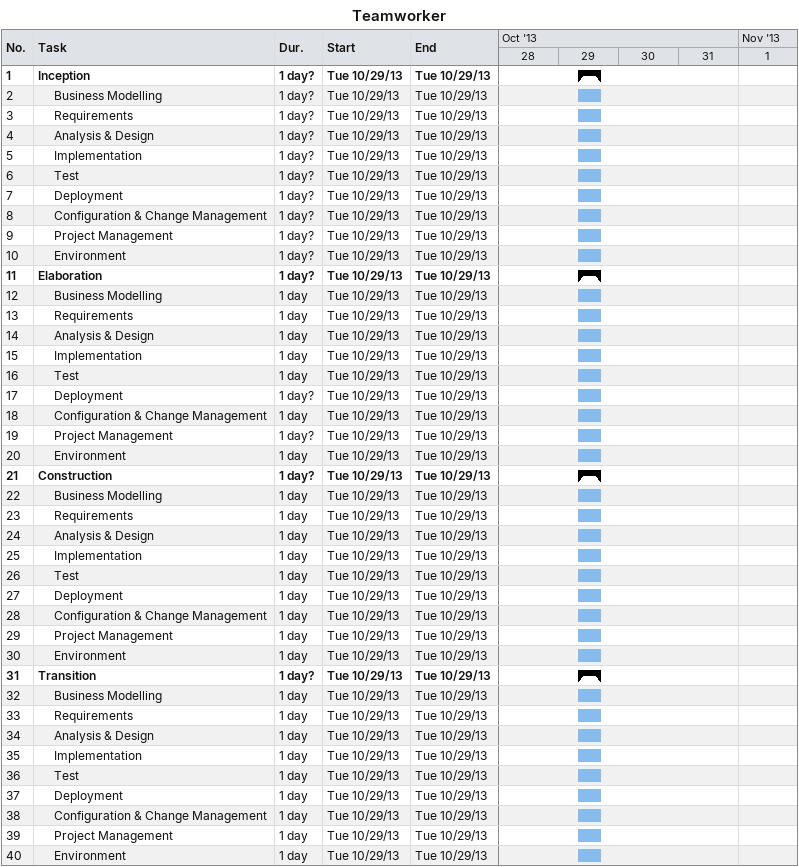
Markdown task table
Teamworker

| ID | Level | Task | Duration | Start | Finish |
|---|---|---|---|---|---|
| 1 | 1 | **Inception** | 1d? | 2013-10-29 | 2013-10-29 |
| 2 | 2 | Business Modelling | 1d? | 2013-10-29 | 2013-10-29 |
| 3 | 2 | Requirements | 1d? | 2013-10-29 | 2013-10-29 |
| 4 | 2 | Analysis & Design | 1d? | 2013-10-29 | 2013-10-29 |
| 5 | 2 | Implementation | 1d? | 2013-10-29 | 2013-10-29 |
| 6 | 2 | Test | 1d? | 2013-10-29 | 2013-10-29 |
| 7 | 2 | Deployment | 1d? | 2013-10-29 | 2013-10-29 |
| 8 | 2 | Configuration & Change Management | 1d? | 2013-10-29 | 2013-10-29 |
| 9 | 2 | Project Management | 1d? | 2013-10-29 | 2013-10-29 |
| 10 | 2 | Environment | 1d? | 2013-10-29 | 2013-10-29 |
| 11 | 1 | **Elaboration** | 1d? | 2013-10-29 | 2013-10-29 |
| 12 | 2 | Business Modelling | 1d | 2013-10-29 | 2013-10-29 |
| 13 | 2 | Requirements | 1d | 2013-10-29 | 2013-10-29 |
| 14 | 2 | Analysis & Design | 1d | 2013-10-29 | 2013-10-29 |
| 15 | 2 | Implementation | 1d | 2013-10-29 | 2013-10-29 |
| 16 | 2 | Test | 1d | 2013-10-29 | 2013-10-29 |
| 17 | 2 | Deployment | 1d? | 2013-10-29 | 2013-10-29 |
| 18 | 2 | Configuration & Change Management | 1d | 2013-10-29 | 2013-10-29 |
| 19 | 2 | Project Management | 1d? | 2013-10-29 | 2013-10-29 |
| 20 | 2 | Environment | 1d | 2013-10-29 | 2013-10-29 |
| 21 | 1 | **Construction** | 1d? | 2013-10-29 | 2013-10-29 |
| 22 | 2 | Business Modelling | 1d | 2013-10-29 | 2013-10-29 |
| 23 | 2 | Requirements | 1d | 2013-10-29 | 2013-10-29 |
| 24 | 2 | Analysis & Design | 1d | 2013-10-29 | 2013-10-29 |
| 25 | 2 | Implementation | 1d | 2013-10-29 | 2013-10-29 |
| 26 | 2 | Test | 1d | 2013-10-29 | 2013-10-29 |
| 27 | 2 | Deployment | 1d | 2013-10-29 | 2013-10-29 |
| 28 | 2 | Configuration & Change Management | 1d | 2013-10-29 | 2013-10-29 |
| 29 | 2 | Project Management | 1d | 2013-10-29 | 2013-10-29 |
| 30 | 2 | Environment | 1d | 2013-10-29 | 2013-10-29 |
| 31 | 1 | **Transition** | 1d? | 2013-10-29 | 2013-10-29 |
| 32 | 2 | Business Modelling | 1d | 2013-10-29 | 2013-10-29 |
| 33 | 2 | Requirements | 1d | 2013-10-29 | 2013-10-29 |
| 34 | 2 | Analysis & Design | 1d | 2013-10-29 | 2013-10-29 |
| 35 | 2 | Implementation | 1d | 2013-10-29 | 2013-10-29 |
| 36 | 2 | Test | 1d | 2013-10-29 | 2013-10-29 |
| 37 | 2 | Deployment | 1d | 2013-10-29 | 2013-10-29 |
| 38 | 2 | Configuration & Change Management | 1d | 2013-10-29 | 2013-10-29 |
| 39 | 2 | Project Management | 1d | 2013-10-29 | 2013-10-29 |
| 40 | 2 | Environment | 1d | 2013-10-29 | 2013-10-29 |
